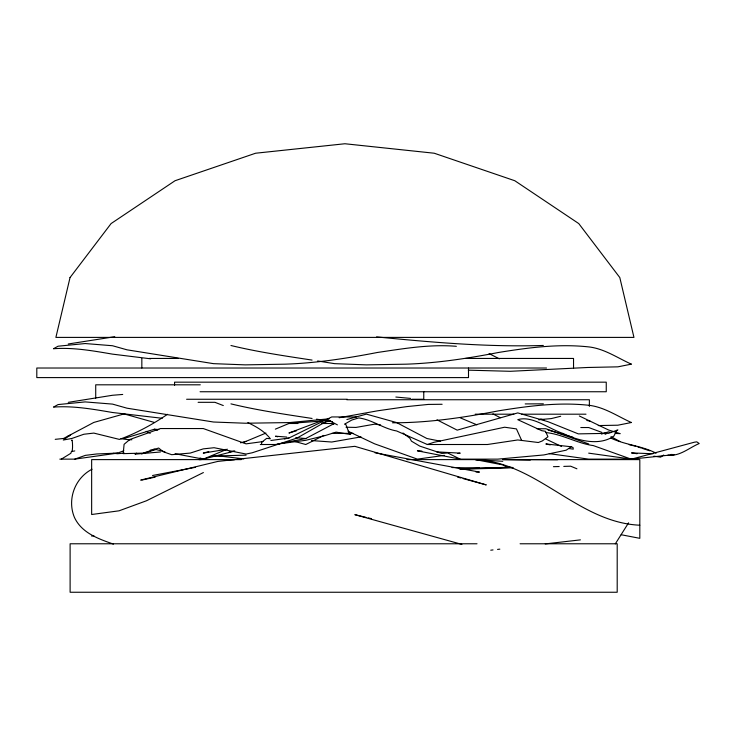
<?xml version="1.0" encoding="UTF-8"?>
<svg xmlns="http://www.w3.org/2000/svg" width="736" height="736" viewBox="0 0 736 736"><rect width="100%" height="100%" fill="white"/><g stroke="black" fill="none" stroke-linecap="round" stroke-linejoin="round"><path stroke-width="1.1" d="M261.492 444.507L261.758 442.207L266.671 438.362L270.388 438.776C264.528 431.296 256.257 426.65 247.857 422.62M71.686 440.625C72.321 436.586 73.306 451.361 71.613 451.527M628.572 522.836L615.314 543.858M617.026 430.22L613.787 436.181C599.141 446.246 577.944 440.671 563.307 433.541C548.863 428.978 532.386 415.251 517.758 419.676L541.779 430.698L545.523 431.314L547.952 436.798L542.386 440.91L538.32 442.511L517.758 439.962L487.471 444.507L427.34 444.507L396.63 430.965C383.419 428.738 372.168 419.649 358.736 417.928L351.79 420.044L344.595 424.166L345.81 424.424L349.26 433.329L350.658 434.507L336.067 432.133L325.211 435.546L305.78 440.303L277.858 444.038M61.346 459.135L70.868 453.266L71.401 451.564L74.787 450.92M262.991 441.563L246.091 443.854L203.265 428.545L160.439 428.545L129.794 439.502L124.09 444.323L123.216 453.643L143.207 453.109L158.626 448.022L163.245 451.766L171.681 454.692L190.256 453.082L203.265 448.877L214.093 447.718L246.091 454.038L252.19 452.787L297.04 438.058L328.449 420.164L337.401 424.865M92.028 469.246C74.778 478.078 66.939 499.624 74.465 517.482C81.714 532.965 98.385 538.853 113.418 544.106M167.458 414.304C152.665 424.488 136.326 433.265 119.425 439.41L93.812 433.09L83.849 434.249L71.898 438.454L63.296 440.036L70.684 434.691M663.706 455.032L660.597 457.139L653.881 456.164M568.9 448.546L573.28 449.135L573.022 447.516L571.274 446.77L566.205 450.174L543.867 454.94L497.794 459.135L460.212 459.135L417.386 450.828L421.894 451.076M136.583 453.174L135.028 454.158L160.439 451.987M260.314 444.507L275.503 444.507L305.78 438.518L334.043 423.632M323.95 435.39L305.78 444.507L293.885 441.241M284.409 438.904L288.917 438.058L331.734 416.944L356.528 416.944M538.862 419.897L540.804 418.968L543.904 419.897M59.828 459.135L74.787 459.135L117.53 453.128L123.804 450.763M242.954 442.63L265.935 433.062M275.338 429.152L288.917 423.494L321.595 421.02M175.085 453.726L203.265 459.135L227.286 449.153M324.245 419.759L288.917 433.026L296.599 430.726M617.9 429.898L608.598 433.329L578.321 433.881L548.035 421.7L517.758 412.905L457.194 430.146L437 419.842M203.394 472.558L146.473 500.765L119.066 510.812L91.65 514.51L91.65 459.614L241.252 459.614M74.787 459.135L85.376 455.363L96.747 453.965L117.585 453.109M427.34 444.507L433.798 442.345L504.648 427.22L516.442 428.904L521.704 440.551M67.684 436.282L69.81 435.62M124.09 438.481L154.376 429.226L158.856 429.557M141.56 453.9L155.609 449.65L150.199 450.119M321.853 423.2L330.639 420.578M346.877 419.548L366.344 414.11L396.63 422.574L426.908 438.518L440.367 441.177M601.735 433.78L608.598 431.866L610.816 432.391M208.757 451.6L203.265 453.109L225.805 449.42M240.598 442.842L246.091 441.333M203.265 459.135L234.011 451.242M560.676 416.272L551.255 418.6L539.396 419.64M601.33 433.89L603.207 433.43M140.493 480.111L217.81 461.426L354.844 446.329L486.257 484.904L463.073 478.593M141.781 480.093L155.204 477.112M152.536 475.502L195.298 467.342M91.65 536.102L93.849 535.688M361.036 436.89L331.734 442.023L311.448 440.56M229.181 451.913L234.821 450.956M68.246 343.988L114.761 336.72M68.246 402.353L112.498 395.269L122.71 394.45M339.167 417.726L377.596 410.808L406.953 406.585L428.251 404.423L442.124 404.276M444.434 455.354L417.386 459.135L374.56 443.808L348.054 431.232M457.958 453.468L460.212 453.146L436.549 451.867M270.885 440.496L288.917 438.058M490.756 550.197L493.028 549.93M497.564 549.406L499.836 549.148M545.238 543.913L580.419 539.865M55.218 439.337L63.526 438.481L93.812 422.436L124.09 413.917L154.376 422.436M124.274 453.091L117.613 453.726L113.132 453.284M329.314 418.775L289.506 422.574L245.254 423.228L213.523 422.022L126.997 408.186L112.498 404.101L85.174 401.911L58.098 404.57L53.489 407.1C73.214 405.619 93.095 409.198 112.498 412.5L162.224 418.287M460.018 468.703L510.241 467.24M459.31 468.952L512.118 467.36M615.241 433.43L620.246 433.66L608.598 430.008L579.324 415.978M212.281 456.072L246.091 455.161M460.46 469.218L513.268 467.774M553.444 466.679L559.185 466.523M563.776 466.394L570.667 466.201L576.923 468.795M392.389 422.777C428.168 422.924 463.671 417.56 498.695 410.808C528.071 406.079 557.796 402.095 587.604 405.15C603.189 406.52 616.382 415.592 630.191 421.986L631.497 422.492L617.854 425.206L598.258 425.564M543.352 345.451C487.6 347.245 431.986 342.314 376.556 336.904M525.2 403.917L543.352 403.816M331.734 433.421L353.151 433.311M199.005 459.632L201.287 459.614M228.694 459.724L234.407 459.706M149.187 358.441L178.057 358.441M465.612 358.441L573.537 358.441L573.537 368.018M546.508 368.018L36.8 368.018L36.8 377.596L468.501 377.596L468.501 368.018M200.293 384.808L95.717 384.808L95.717 398.148M200.063 391.745L606.252 391.745L606.252 382.168L174.552 382.168L174.552 385.36M186.604 399.262L347.355 399.262M411.838 399.262L423.761 399.262L423.761 391.478M346.776 399.74L589.37 399.74L589.37 406.41M198.113 402.316L214.94 402.316L223.293 405.554M475.208 414.193L513.82 414.193M521.778 414.193L586.003 414.193M288.917 423.494L297.933 423.494M321.595 423.494L331.734 423.494L333.776 424.46M580.796 427.533L588.69 427.533L601.993 432.446M536.848 428.738L545.864 428.738L588.69 443.946M406.842 459.614L475.364 459.614L502.771 461.297M476.026 472.07L479.449 472.07L375.056 452.842M477.02 543.775L70.113 543.775L70.113 592.25L617.2 592.25L617.2 543.775L520.085 543.775M530.178 459.614L557.584 459.742M667.957 455.096C679.678 456.66 689.006 447.828 699.2 443.532L696.799 441.848L694.379 442.207L631.516 459.135L588.69 459.135L549.24 453.624M530.178 460.147L502.771 459.614L639.814 459.614L639.814 538.329L621.175 534.732M452.014 467.535L479.449 468.078M346.03 427.22L355.966 427.432L374.56 424.175L380.622 424.92M468.308 370.162L510.333 371.303L587.604 367.485L617.854 366.841L631.497 364.127L630.191 363.621C616.382 357.227 603.189 348.156 587.604 346.785C557.796 343.73 528.071 347.714 498.695 352.443C468.087 358.358 437.202 363.161 405.978 364.182L366.344 364.863L334.613 363.658L317.639 360.971M652.924 453.753L631.516 452.916L637.1 453.726M670.956 454.462L674.332 454.59L631.516 459.135L588.69 453.146M456.357 346.316C429.907 344.08 403.659 348.643 377.596 352.443C346.987 358.358 316.103 363.161 284.887 364.182L245.254 364.863L213.523 363.658L126.997 349.821L112.498 345.736L85.174 343.546L58.098 346.205L53.489 348.735C73.214 347.254 93.095 350.833 112.498 354.136L150.696 358.818M629.17 444.7L635.748 446.237M286.718 437.055L275.503 436.2L277.665 436.788M295.688 437.745L305.78 438.518M230.948 345.506C257.582 351.955 284.896 355.957 312.064 360.088M230.948 403.871C257.582 410.32 284.896 414.322 312.064 418.453M395.848 397.044L410.596 398.406M571.274 446.77L545.864 443.946L550.252 444.894M216.789 455.704L243.837 458.878M120.998 438.72L130.014 439.898M129.794 439.502L131.827 439.806M316.526 419.161L332.534 421.691M639.814 525.21C577.999 522.542 537.188 462.226 475.364 459.614L502.771 464.885L507.849 467.553M545.864 432.556C562.35 434.176 577.042 443.376 593.326 445.593L630.973 459.062M603.833 433.559L606.087 433.964L604.035 433.21M164.947 451.784L153.852 448.969M586.813 420.468L589.996 421.093M365.958 517.334L354.844 514.657L461.904 544.41M368.184 517.868L371.514 518.668M457.553 477.094L460.865 477.995M548.035 430.008L572.912 437.221M154.376 429.226L157.614 430.21M642.132 448.325L649.787 450.818M637.864 446.927L641.038 447.966M610.935 438.104C625.388 445.022 641.976 445.758 656.089 453.192M200.054 457.985L202.188 458.758M460.212 417.818L476.928 424.847M545.864 439.052L561.54 446.494M146.16 431.324L150.245 433.311M460.212 459.135L447.727 452.99L441.812 453.413L419.768 446.108L411.433 441.14L409.934 438.288L402.951 432.98M492.936 413.908L500.268 417.698M489.09 353.602L499.348 358.837M611 436.632L619.85 441.444M141.836 358.441L141.836 368.018M70.04 277.555L55.89 337.401L633.954 337.401L619.804 277.555L578.754 223.569L514.804 180.734L434.24 153.226L344.917 143.75L255.604 153.226L175.03 180.734L111.09 223.569L70.04 277.555"/></g></svg>
